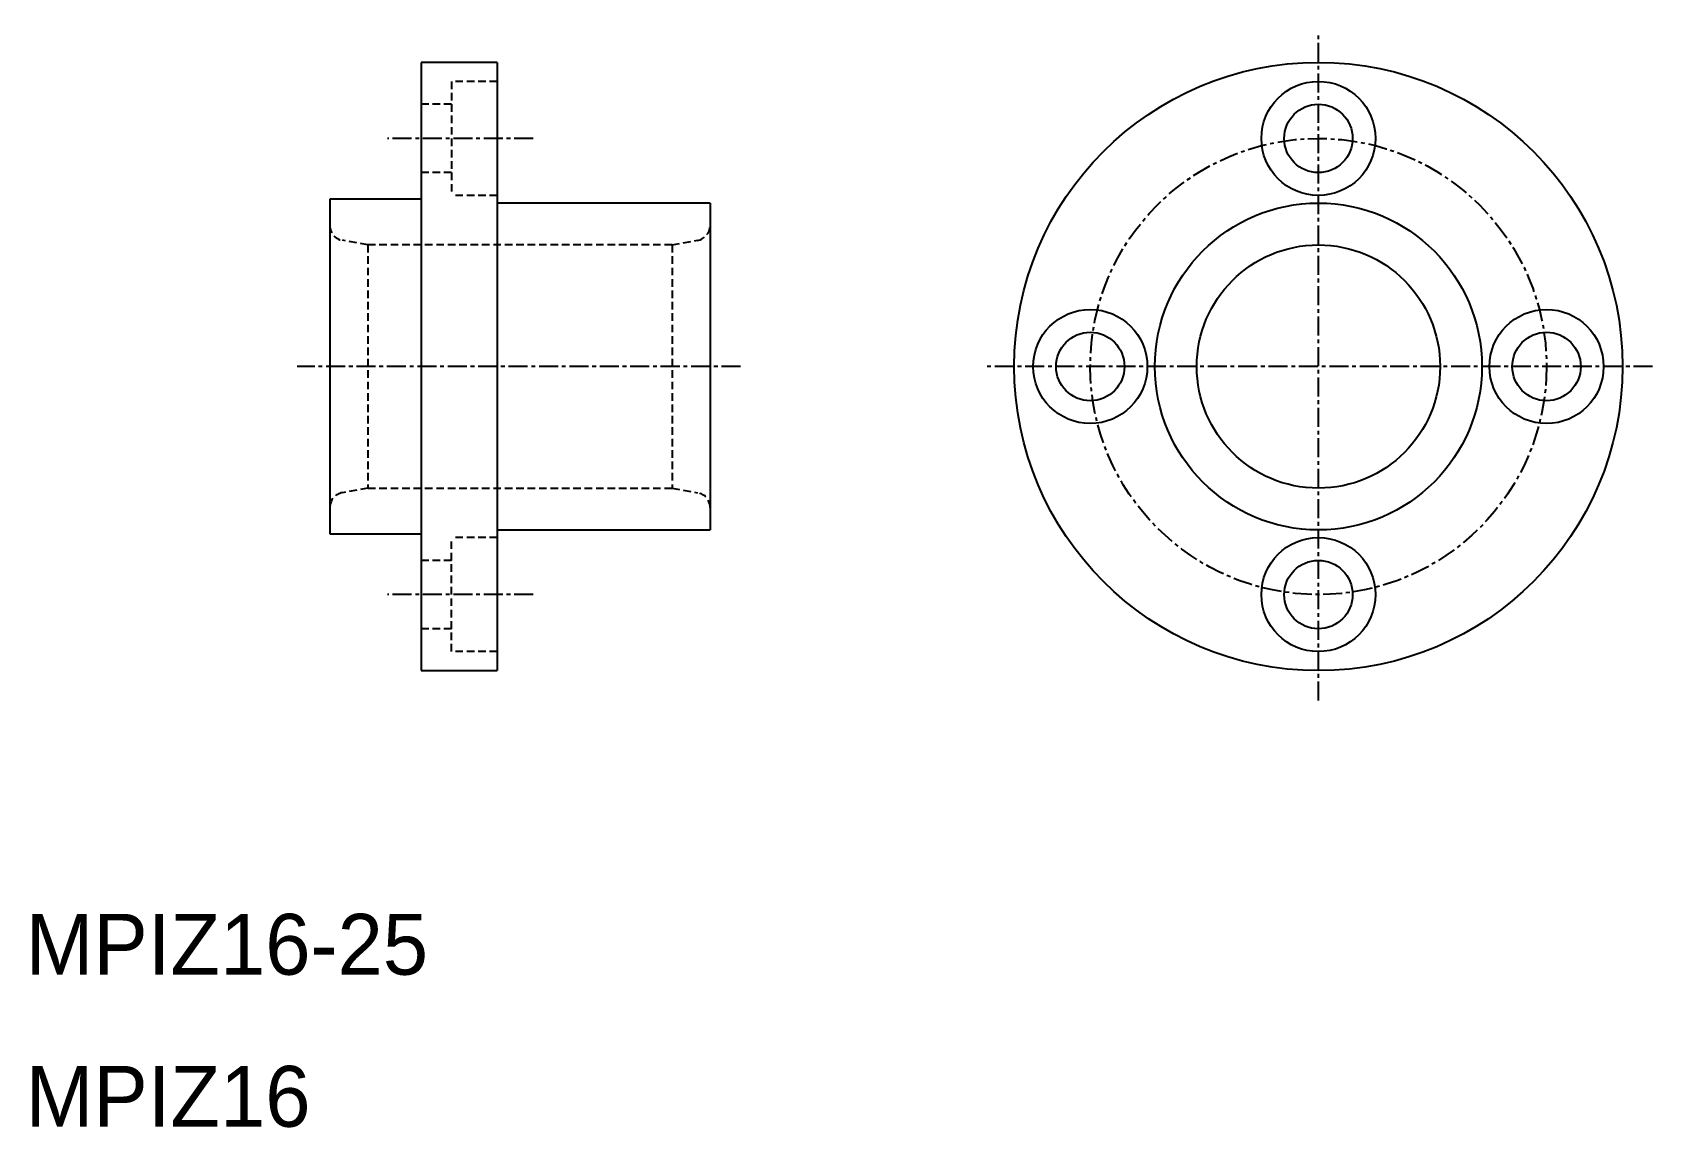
# Model space of a CAD drawing. Extents: x 10 to 117, y 10 to 82.
import ezdxf

# ---------------------------------------------------------------- set-up
doc = ezdxf.new("R2010")
doc.units = 0
doc.linetypes.add('CENTER', pattern=[2, 1.25, -0.25, 0.25, -0.25])
doc.linetypes.add('DASHED', pattern=[0.75, 0.5, -0.25])
doc.layers.get('0').update_dxf_attribs({"linetype": 'CONTINUOUS'})
doc.layers.add('CENTER', color=1, linetype='CENTER')

msp = doc.modelspace()

# ---------------------------------------------------------------- linework, layer by layer
at = {"color": 7, "linetype": 'CONTINUOUS'}
for p, q in [((36, 80), (36, 40)), ((41, 80), (36, 80)), ((41, 80), (41, 40)), ((30, 71), (30, 49)), ((36, 71), (30, 71)), ((55, 70.75), (41, 70.75)), ((55, 70.75), (55, 49.25)), ((41, 49.25), (55, 49.25)), ((30, 49), (36, 49)), ((36, 40), (41, 40))]:
    msp.add_line(p, q, dxfattribs=at)
at = {"color": 3, "linetype": 'DASHED'}
for p, q in [((38, 78.75), (38, 71.25)), ((41, 78.75), (38, 78.75)), ((38, 77.25), (36, 77.25)), ((38, 72.75), (36, 72.75)), ((41, 71.25), (38, 71.25)), ((32.5, 68), (30.83, 68.3)), ((52.5, 68), (54.17, 68.3)), ((52.5, 68), (32.5, 68)), ((32.5, 68), (32.5, 52)), ((52.5, 68), (52.5, 52)), ((32.5, 52), (30.83, 51.7)), ((32.5, 52), (52.5, 52)), ((52.5, 52), (54.17, 51.7)), ((38, 41.25), (38, 48.75)), ((41, 48.75), (38, 48.75)), ((38, 47.25), (36, 47.25)), ((38, 42.75), (36, 42.75)), ((41, 41.25), (38, 41.25))]:
    msp.add_line(p, q, dxfattribs=at)
at = {"color": 7, "linetype": 'CONTINUOUS'}
for centre, radius in [((95, 60), 20), ((95, 75), 3.75), ((95, 75), 2.25), ((95, 60), 10.75), ((95, 60), 8), ((80, 60), 3.75), ((110, 60), 3.75), ((80, 60), 2.25), ((110, 60), 2.25), ((95, 45), 3.75), ((95, 45), 2.25)]:
    msp.add_circle(centre, radius, dxfattribs=at)
at = {"color": 3, "linetype": 'DASHED'}
for centre, start, end in [((31, 69.28), 180, 260), ((54, 69.28), 280, 0), ((31, 50.72), 100, 180), ((54, 50.72), 0, 80)]:
    msp.add_arc(centre, 1, start, end, dxfattribs=at)
at = {"layer": 'CENTER', "color": 1, "linetype": 'CENTER'}
for p, q in [((95, 38.03), (95, 81.97)), ((43.37, 75), (33.78, 75)), ((57, 60), (27.85, 60)), ((116.97, 60), (73.03, 60)), ((43.37, 45), (33.78, 45))]:
    msp.add_line(p, q, dxfattribs=at)
msp.add_circle((95, 60), 15, dxfattribs=at)

# ---------------------------------------------------------------- texts
at = {"color": 7, "linetype": 'CONTINUOUS'}
for s, p in [('MPIZ16-25', (10, 20)), ('MPIZ16', (10, 10))]:
    msp.add_text(s, height=4, dxfattribs=at).set_placement(p)

doc.saveas('drawing.dxf')
